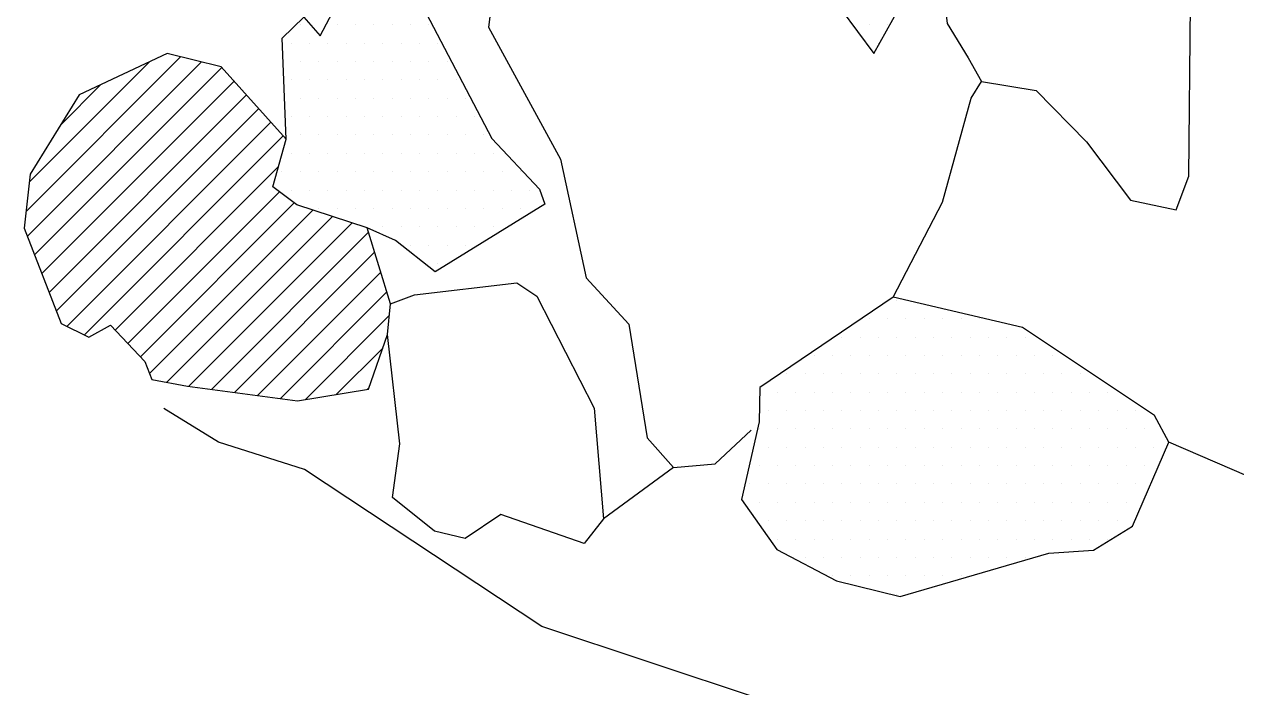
# Model space of a CAD drawing. Header units: metres. Extents: x -10 to 200, y -2090 to -1849.
# Drawn here: x -10.1 to 72.5, y -1985.1 to -1940 of the extents above; entities that cross this region are included whole.
import ezdxf

# ---------------------------------------------------------------- set-up
doc = ezdxf.new("R2010")
doc.units = ezdxf.units.M
doc.header["$LTSCALE"] = 25
doc.header["$MEASUREMENT"] = 0
doc.layers.get('0').update_dxf_attribs({"linetype": 'CONTINUOUS'})
for name, color, linetype in [('BEFUND', 1, 'CONTINUOUS'), ('FEUER', 1, 'CONTINUOUS'), ('STEINE', 4, 'CONTINUOUS'), ('STEINESCHRAFF', 4, 'CONTINUOUS')]:
    doc.layers.add(name, color=color, linetype=linetype)

# ---------------------------------------------------------------- blocks, each defined once
blk = doc.blocks.new('*X29')
at = {"color": 0}
for p, q in [((-9.931, -1952.707), (0.599, -1942.177)), ((-9.841, -1954.385), (2.016, -1942.527)), ((-9.716, -1950.724), (-1.496, -1942.504)), ((-9.348, -1955.66), (3.399, -1942.912)), ((-8.856, -1956.935), (4.238, -1943.842)), ((-8.363, -1958.21), (5.076, -1944.771)), ((-7.59, -1946.831), (-4.83, -1944.07)), ((-7.871, -1959.486), (5.915, -1945.7)), ((-7.148, -1960.531), (6.753, -1946.629)), ((-5.956, -1961.107), (7.591, -1947.559)), ((-3.858, -1960.776), (7.27, -1949.648)), ((-3, -1961.685), (7.321, -1951.364)), ((-2.141, -1962.594), (8.334, -1952.119)), ((-1.522, -1963.743), (9.61, -1952.612)), ((-0.341, -1964.33), (10.942, -1953.047)), ((1.155, -1964.602), (12.275, -1953.482)), ((2.715, -1964.809), (13.398, -1954.126)), ((4.276, -1965.017), (13.814, -1955.479)), ((5.836, -1965.224), (14.229, -1956.831)), ((7.396, -1965.432), (14.644, -1958.184)), ((9.097, -1965.499), (14.823, -1959.772)), ((11.203, -1965.16), (14.385, -1961.978)), ((13.31, -1964.821), (13.422, -1964.71))]:
    blk.add_line(p, q, dxfattribs=at)
blk = doc.blocks.new('*X36')
at = {"color": 0}
for p, q in [((8.75, -1940), (8.75, -1940)), ((11.25, -1940), (11.25, -1940)), ((12.5, -1940), (12.5, -1940)), ((13.75, -1940), (13.75, -1940)), ((15, -1940), (15, -1940)), ((16.25, -1940), (16.25, -1940)), ((17.5, -1940), (17.5, -1940)), ((47.5, -1940), (47.5, -1940)), ((48.75, -1940), (48.75, -1940)), ((8.125, -1941.25), (8.125, -1941.25)), ((9.375, -1941.25), (9.375, -1941.25)), ((10.625, -1941.25), (10.625, -1941.25)), ((11.875, -1941.25), (11.875, -1941.25)), ((13.125, -1941.25), (13.125, -1941.25)), ((14.375, -1941.25), (14.375, -1941.25)), ((15.625, -1941.25), (15.625, -1941.25)), ((16.875, -1941.25), (16.875, -1941.25)), ((18.125, -1941.25), (18.125, -1941.25)), ((48.125, -1941.25), (48.125, -1941.25)), ((8.75, -1942.5), (8.75, -1942.5)), ((10, -1942.5), (10, -1942.5)), ((11.25, -1942.5), (11.25, -1942.5)), ((12.5, -1942.5), (12.5, -1942.5)), ((13.75, -1942.5), (13.75, -1942.5)), ((15, -1942.5), (15, -1942.5)), ((16.25, -1942.5), (16.25, -1942.5)), ((17.5, -1942.5), (17.5, -1942.5)), ((18.75, -1942.5), (18.75, -1942.5)), ((8.125, -1943.75), (8.125, -1943.75)), ((9.375, -1943.75), (9.375, -1943.75)), ((10.625, -1943.75), (10.625, -1943.75)), ((11.875, -1943.75), (11.875, -1943.75)), ((13.125, -1943.75), (13.125, -1943.75)), ((14.375, -1943.75), (14.375, -1943.75)), ((15.625, -1943.75), (15.625, -1943.75)), ((16.875, -1943.75), (16.875, -1943.75)), ((18.125, -1943.75), (18.125, -1943.75)), ((19.375, -1943.75), (19.375, -1943.75)), ((8.75, -1945), (8.75, -1945)), ((10, -1945), (10, -1945)), ((11.25, -1945), (11.25, -1945)), ((12.5, -1945), (12.5, -1945)), ((13.75, -1945), (13.75, -1945)), ((15, -1945), (15, -1945)), ((16.25, -1945), (16.25, -1945)), ((17.5, -1945), (17.5, -1945)), ((18.75, -1945), (18.75, -1945)), ((20, -1945), (20, -1945)), ((8.125, -1946.25), (8.125, -1946.25)), ((9.375, -1946.25), (9.375, -1946.25)), ((10.625, -1946.25), (10.625, -1946.25)), ((11.875, -1946.25), (11.875, -1946.25)), ((13.125, -1946.25), (13.125, -1946.25)), ((14.375, -1946.25), (14.375, -1946.25)), ((15.625, -1946.25), (15.625, -1946.25)), ((16.875, -1946.25), (16.875, -1946.25)), ((18.125, -1946.25), (18.125, -1946.25)), ((19.375, -1946.25), (19.375, -1946.25)), ((20.625, -1946.25), (20.625, -1946.25)), ((8.75, -1947.5), (8.75, -1947.5)), ((10, -1947.5), (10, -1947.5)), ((11.25, -1947.5), (11.25, -1947.5)), ((12.5, -1947.5), (12.5, -1947.5)), ((13.75, -1947.5), (13.75, -1947.5)), ((15, -1947.5), (15, -1947.5)), ((16.25, -1947.5), (16.25, -1947.5)), ((17.5, -1947.5), (17.5, -1947.5)), ((18.75, -1947.5), (18.75, -1947.5)), ((20, -1947.5), (20, -1947.5)), ((21.25, -1947.5), (21.25, -1947.5)), ((8.125, -1948.75), (8.125, -1948.75)), ((9.375, -1948.75), (9.375, -1948.75)), ((10.625, -1948.75), (10.625, -1948.75)), ((11.875, -1948.75), (11.875, -1948.75)), ((13.125, -1948.75), (13.125, -1948.75)), ((14.375, -1948.75), (14.375, -1948.75)), ((15.625, -1948.75), (15.625, -1948.75)), ((16.875, -1948.75), (16.875, -1948.75)), ((18.125, -1948.75), (18.125, -1948.75)), ((19.375, -1948.75), (19.375, -1948.75)), ((20.625, -1948.75), (20.625, -1948.75)), ((21.875, -1948.75), (21.875, -1948.75)), ((7.5, -1950), (7.5, -1950)), ((8.75, -1950), (8.75, -1950)), ((10, -1950), (10, -1950)), ((11.25, -1950), (11.25, -1950)), ((12.5, -1950), (12.5, -1950)), ((13.75, -1950), (13.75, -1950)), ((15, -1950), (15, -1950)), ((16.25, -1950), (16.25, -1950)), ((17.5, -1950), (17.5, -1950)), ((18.75, -1950), (18.75, -1950)), ((20, -1950), (20, -1950)), ((21.25, -1950), (21.25, -1950)), ((22.5, -1950), (22.5, -1950)), ((23.75, -1950), (23.75, -1950)), ((8.125, -1951.25), (8.125, -1951.25)), ((9.375, -1951.25), (9.375, -1951.25)), ((10.625, -1951.25), (10.625, -1951.25)), ((11.875, -1951.25), (11.875, -1951.25)), ((13.125, -1951.25), (13.125, -1951.25)), ((14.375, -1951.25), (14.375, -1951.25)), ((15.625, -1951.25), (15.625, -1951.25)), ((16.875, -1951.25), (16.875, -1951.25)), ((18.125, -1951.25), (18.125, -1951.25)), ((19.375, -1951.25), (19.375, -1951.25)), ((20.625, -1951.25), (20.625, -1951.25)), ((21.875, -1951.25), (21.875, -1951.25)), ((23.125, -1951.25), (23.125, -1951.25)), ((24.375, -1951.25), (24.375, -1951.25)), ((10, -1952.5), (10, -1952.5)), ((11.25, -1952.5), (11.25, -1952.5)), ((12.5, -1952.5), (12.5, -1952.5)), ((13.75, -1952.5), (13.75, -1952.5)), ((15, -1952.5), (15, -1952.5)), ((16.25, -1952.5), (16.25, -1952.5)), ((17.5, -1952.5), (17.5, -1952.5)), ((18.75, -1952.5), (18.75, -1952.5)), ((20, -1952.5), (20, -1952.5)), ((21.25, -1952.5), (21.25, -1952.5)), ((22.5, -1952.5), (22.5, -1952.5)), ((23.75, -1952.5), (23.75, -1952.5)), ((13.125, -1953.75), (13.125, -1953.75)), ((14.375, -1953.75), (14.375, -1953.75)), ((15.625, -1953.75), (15.625, -1953.75)), ((16.875, -1953.75), (16.875, -1953.75)), ((18.125, -1953.75), (18.125, -1953.75)), ((19.375, -1953.75), (19.375, -1953.75)), ((20.625, -1953.75), (20.625, -1953.75)), ((21.875, -1953.75), (21.875, -1953.75)), ((16.25, -1955), (16.25, -1955)), ((17.5, -1955), (17.5, -1955)), ((18.75, -1955), (18.75, -1955)), ((20, -1955), (20, -1955)), ((18.125, -1956.25), (18.125, -1956.25)), ((49.375, -1958.75), (49.375, -1958.75)), ((47.5, -1960), (47.5, -1960)), ((48.75, -1960), (48.75, -1960)), ((50, -1960), (50, -1960)), ((51.25, -1960), (51.25, -1960)), ((52.5, -1960), (52.5, -1960)), ((53.75, -1960), (53.75, -1960)), ((55, -1960), (55, -1960)), ((45.625, -1961.25), (45.625, -1961.25)), ((46.875, -1961.25), (46.875, -1961.25)), ((48.125, -1961.25), (48.125, -1961.25)), ((49.375, -1961.25), (49.375, -1961.25)), ((50.625, -1961.25), (50.625, -1961.25)), ((51.875, -1961.25), (51.875, -1961.25)), ((53.125, -1961.25), (53.125, -1961.25)), ((54.375, -1961.25), (54.375, -1961.25)), ((55.625, -1961.25), (55.625, -1961.25)), ((56.875, -1961.25), (56.875, -1961.25)), ((58.125, -1961.25), (58.125, -1961.25)), ((43.75, -1962.5), (43.75, -1962.5)), ((45, -1962.5), (45, -1962.5)), ((46.25, -1962.5), (46.25, -1962.5)), ((47.5, -1962.5), (47.5, -1962.5)), ((48.75, -1962.5), (48.75, -1962.5)), ((50, -1962.5), (50, -1962.5)), ((51.25, -1962.5), (51.25, -1962.5)), ((52.5, -1962.5), (52.5, -1962.5)), ((53.75, -1962.5), (53.75, -1962.5)), ((55, -1962.5), (55, -1962.5)), ((56.25, -1962.5), (56.25, -1962.5)), ((57.5, -1962.5), (57.5, -1962.5)), ((58.75, -1962.5), (58.75, -1962.5)), ((60, -1962.5), (60, -1962.5)), ((41.875, -1963.75), (41.875, -1963.75)), ((43.125, -1963.75), (43.125, -1963.75)), ((44.375, -1963.75), (44.375, -1963.75)), ((45.625, -1963.75), (45.625, -1963.75)), ((46.875, -1963.75), (46.875, -1963.75)), ((48.125, -1963.75), (48.125, -1963.75)), ((49.375, -1963.75), (49.375, -1963.75)), ((50.625, -1963.75), (50.625, -1963.75)), ((51.875, -1963.75), (51.875, -1963.75)), ((53.125, -1963.75), (53.125, -1963.75)), ((54.375, -1963.75), (54.375, -1963.75)), ((55.625, -1963.75), (55.625, -1963.75)), ((56.875, -1963.75), (56.875, -1963.75)), ((58.125, -1963.75), (58.125, -1963.75)), ((59.375, -1963.75), (59.375, -1963.75)), ((60.625, -1963.75), (60.625, -1963.75)), ((61.875, -1963.75), (61.875, -1963.75)), ((41.25, -1965), (41.25, -1965)), ((42.5, -1965), (42.5, -1965)), ((43.75, -1965), (43.75, -1965)), ((45, -1965), (45, -1965)), ((46.25, -1965), (46.25, -1965)), ((47.5, -1965), (47.5, -1965)), ((48.75, -1965), (48.75, -1965)), ((50, -1965), (50, -1965)), ((51.25, -1965), (51.25, -1965)), ((52.5, -1965), (52.5, -1965)), ((53.75, -1965), (53.75, -1965)), ((55, -1965), (55, -1965)), ((56.25, -1965), (56.25, -1965)), ((57.5, -1965), (57.5, -1965)), ((58.75, -1965), (58.75, -1965)), ((60, -1965), (60, -1965)), ((61.25, -1965), (61.25, -1965)), ((62.5, -1965), (62.5, -1965)), ((63.75, -1965), (63.75, -1965)), ((40.625, -1966.25), (40.625, -1966.25)), ((41.875, -1966.25), (41.875, -1966.25)), ((43.125, -1966.25), (43.125, -1966.25)), ((44.375, -1966.25), (44.375, -1966.25)), ((45.625, -1966.25), (45.625, -1966.25)), ((46.875, -1966.25), (46.875, -1966.25)), ((48.125, -1966.25), (48.125, -1966.25)), ((49.375, -1966.25), (49.375, -1966.25)), ((50.625, -1966.25), (50.625, -1966.25)), ((51.875, -1966.25), (51.875, -1966.25)), ((53.125, -1966.25), (53.125, -1966.25)), ((54.375, -1966.25), (54.375, -1966.25)), ((55.625, -1966.25), (55.625, -1966.25)), ((56.875, -1966.25), (56.875, -1966.25)), ((58.125, -1966.25), (58.125, -1966.25)), ((59.375, -1966.25), (59.375, -1966.25)), ((60.625, -1966.25), (60.625, -1966.25)), ((61.875, -1966.25), (61.875, -1966.25)), ((63.125, -1966.25), (63.125, -1966.25)), ((64.375, -1966.25), (64.375, -1966.25)), ((65.625, -1966.25), (65.625, -1966.25)), ((40, -1967.5), (40, -1967.5)), ((41.25, -1967.5), (41.25, -1967.5)), ((42.5, -1967.5), (42.5, -1967.5)), ((43.75, -1967.5), (43.75, -1967.5)), ((45, -1967.5), (45, -1967.5)), ((46.25, -1967.5), (46.25, -1967.5)), ((47.5, -1967.5), (47.5, -1967.5)), ((48.75, -1967.5), (48.75, -1967.5)), ((50, -1967.5), (50, -1967.5)), ((51.25, -1967.5), (51.25, -1967.5)), ((52.5, -1967.5), (52.5, -1967.5)), ((53.75, -1967.5), (53.75, -1967.5)), ((55, -1967.5), (55, -1967.5)), ((56.25, -1967.5), (56.25, -1967.5)), ((57.5, -1967.5), (57.5, -1967.5)), ((58.75, -1967.5), (58.75, -1967.5)), ((60, -1967.5), (60, -1967.5)), ((61.25, -1967.5), (61.25, -1967.5)), ((62.5, -1967.5), (62.5, -1967.5)), ((63.75, -1967.5), (63.75, -1967.5)), ((65, -1967.5), (65, -1967.5)), ((66.25, -1967.5), (66.25, -1967.5)), ((40.625, -1968.75), (40.625, -1968.75)), ((41.875, -1968.75), (41.875, -1968.75)), ((43.125, -1968.75), (43.125, -1968.75)), ((44.375, -1968.75), (44.375, -1968.75)), ((45.625, -1968.75), (45.625, -1968.75)), ((46.875, -1968.75), (46.875, -1968.75)), ((48.125, -1968.75), (48.125, -1968.75)), ((49.375, -1968.75), (49.375, -1968.75)), ((50.625, -1968.75), (50.625, -1968.75)), ((51.875, -1968.75), (51.875, -1968.75)), ((53.125, -1968.75), (53.125, -1968.75)), ((54.375, -1968.75), (54.375, -1968.75)), ((55.625, -1968.75), (55.625, -1968.75)), ((56.875, -1968.75), (56.875, -1968.75)), ((58.125, -1968.75), (58.125, -1968.75)), ((59.375, -1968.75), (59.375, -1968.75)), ((60.625, -1968.75), (60.625, -1968.75)), ((61.875, -1968.75), (61.875, -1968.75)), ((63.125, -1968.75), (63.125, -1968.75)), ((64.375, -1968.75), (64.375, -1968.75)), ((65.625, -1968.75), (65.625, -1968.75)), ((66.875, -1968.75), (66.875, -1968.75)), ((40, -1970), (40, -1970)), ((41.25, -1970), (41.25, -1970)), ((42.5, -1970), (42.5, -1970)), ((43.75, -1970), (43.75, -1970)), ((45, -1970), (45, -1970)), ((46.25, -1970), (46.25, -1970)), ((47.5, -1970), (47.5, -1970)), ((48.75, -1970), (48.75, -1970)), ((50, -1970), (50, -1970)), ((51.25, -1970), (51.25, -1970)), ((52.5, -1970), (52.5, -1970)), ((53.75, -1970), (53.75, -1970)), ((55, -1970), (55, -1970)), ((56.25, -1970), (56.25, -1970)), ((57.5, -1970), (57.5, -1970)), ((58.75, -1970), (58.75, -1970)), ((60, -1970), (60, -1970)), ((61.25, -1970), (61.25, -1970)), ((62.5, -1970), (62.5, -1970)), ((63.75, -1970), (63.75, -1970)), ((65, -1970), (65, -1970)), ((66.25, -1970), (66.25, -1970)), ((39.375, -1971.25), (39.375, -1971.25)), ((40.625, -1971.25), (40.625, -1971.25)), ((41.875, -1971.25), (41.875, -1971.25)), ((43.125, -1971.25), (43.125, -1971.25)), ((44.375, -1971.25), (44.375, -1971.25)), ((45.625, -1971.25), (45.625, -1971.25)), ((46.875, -1971.25), (46.875, -1971.25)), ((48.125, -1971.25), (48.125, -1971.25)), ((49.375, -1971.25), (49.375, -1971.25)), ((50.625, -1971.25), (50.625, -1971.25)), ((51.875, -1971.25), (51.875, -1971.25)), ((53.125, -1971.25), (53.125, -1971.25)), ((54.375, -1971.25), (54.375, -1971.25)), ((55.625, -1971.25), (55.625, -1971.25)), ((56.875, -1971.25), (56.875, -1971.25)), ((58.125, -1971.25), (58.125, -1971.25)), ((59.375, -1971.25), (59.375, -1971.25)), ((60.625, -1971.25), (60.625, -1971.25)), ((61.875, -1971.25), (61.875, -1971.25)), ((63.125, -1971.25), (63.125, -1971.25)), ((64.375, -1971.25), (64.375, -1971.25)), ((65.625, -1971.25), (65.625, -1971.25)), ((40, -1972.5), (40, -1972.5)), ((41.25, -1972.5), (41.25, -1972.5)), ((42.5, -1972.5), (42.5, -1972.5)), ((43.75, -1972.5), (43.75, -1972.5)), ((45, -1972.5), (45, -1972.5)), ((46.25, -1972.5), (46.25, -1972.5)), ((47.5, -1972.5), (47.5, -1972.5)), ((48.75, -1972.5), (48.75, -1972.5)), ((50, -1972.5), (50, -1972.5)), ((51.25, -1972.5), (51.25, -1972.5)), ((52.5, -1972.5), (52.5, -1972.5)), ((53.75, -1972.5), (53.75, -1972.5)), ((55, -1972.5), (55, -1972.5)), ((56.25, -1972.5), (56.25, -1972.5)), ((57.5, -1972.5), (57.5, -1972.5)), ((58.75, -1972.5), (58.75, -1972.5)), ((60, -1972.5), (60, -1972.5)), ((61.25, -1972.5), (61.25, -1972.5)), ((62.5, -1972.5), (62.5, -1972.5)), ((63.75, -1972.5), (63.75, -1972.5)), ((65, -1972.5), (65, -1972.5)), ((40.625, -1973.75), (40.625, -1973.75)), ((41.875, -1973.75), (41.875, -1973.75)), ((43.125, -1973.75), (43.125, -1973.75)), ((44.375, -1973.75), (44.375, -1973.75)), ((45.625, -1973.75), (45.625, -1973.75)), ((46.875, -1973.75), (46.875, -1973.75)), ((48.125, -1973.75), (48.125, -1973.75)), ((49.375, -1973.75), (49.375, -1973.75)), ((50.625, -1973.75), (50.625, -1973.75)), ((51.875, -1973.75), (51.875, -1973.75)), ((53.125, -1973.75), (53.125, -1973.75)), ((54.375, -1973.75), (54.375, -1973.75)), ((55.625, -1973.75), (55.625, -1973.75)), ((56.875, -1973.75), (56.875, -1973.75)), ((58.125, -1973.75), (58.125, -1973.75)), ((59.375, -1973.75), (59.375, -1973.75)), ((60.625, -1973.75), (60.625, -1973.75)), ((61.875, -1973.75), (61.875, -1973.75)), ((63.125, -1973.75), (63.125, -1973.75)), ((64.375, -1973.75), (64.375, -1973.75)), ((41.25, -1975), (41.25, -1975)), ((42.5, -1975), (42.5, -1975)), ((43.75, -1975), (43.75, -1975)), ((45, -1975), (45, -1975)), ((46.25, -1975), (46.25, -1975)), ((47.5, -1975), (47.5, -1975)), ((48.75, -1975), (48.75, -1975)), ((50, -1975), (50, -1975)), ((51.25, -1975), (51.25, -1975)), ((52.5, -1975), (52.5, -1975)), ((53.75, -1975), (53.75, -1975)), ((55, -1975), (55, -1975)), ((56.25, -1975), (56.25, -1975)), ((57.5, -1975), (57.5, -1975)), ((58.75, -1975), (58.75, -1975)), ((60, -1975), (60, -1975)), ((61.25, -1975), (61.25, -1975)), ((62.5, -1975), (62.5, -1975)), ((63.75, -1975), (63.75, -1975)), ((43.125, -1976.25), (43.125, -1976.25)), ((44.375, -1976.25), (44.375, -1976.25)), ((45.625, -1976.25), (45.625, -1976.25)), ((46.875, -1976.25), (46.875, -1976.25)), ((48.125, -1976.25), (48.125, -1976.25)), ((49.375, -1976.25), (49.375, -1976.25)), ((50.625, -1976.25), (50.625, -1976.25)), ((51.875, -1976.25), (51.875, -1976.25)), ((53.125, -1976.25), (53.125, -1976.25)), ((54.375, -1976.25), (54.375, -1976.25)), ((55.625, -1976.25), (55.625, -1976.25)), ((56.875, -1976.25), (56.875, -1976.25)), ((58.125, -1976.25), (58.125, -1976.25)), ((45, -1977.5), (45, -1977.5)), ((46.25, -1977.5), (46.25, -1977.5)), ((47.5, -1977.5), (47.5, -1977.5)), ((48.75, -1977.5), (48.75, -1977.5)), ((50, -1977.5), (50, -1977.5)), ((51.25, -1977.5), (51.25, -1977.5)), ((52.5, -1977.5), (52.5, -1977.5)), ((53.75, -1977.5), (53.75, -1977.5)), ((49.375, -1978.75), (49.375, -1978.75))]:
    blk.add_line(p, q, dxfattribs=at)

msp = doc.modelspace()

# ---------------------------------------------------------------- linework, layer by layer
at = {"layer": 'BEFUND'}
for points in [[(73.236, -2002.287), (55.141, -1991.909), (39.96, -1985.848), (25.189, -1980.955), (9.027, -1970.266), (3.169, -1968.401), (-0.552, -1966.122)], [(144.193, -1993.02), (134.157, -1988.979), (132.476, -1988.322), (131.902, -1983.388), (129.098, -1981.565), (125.589, -1982.44), (123.362, -1986.314), (115.368, -1984.862), (99.125, -1980.941), (83.995, -1975.337), (67.895, -1968.413)], [(34.163, -1970.141), (29.391, -1973.615)]]:
    msp.add_lwpolyline(points, dxfattribs=at)
at = {"layer": 'STEINE'}
for points in [[(52.122, -1934.214), (52.8, -1939.911), (54.232, -1942.248), (55.152, -1943.874), (58.869, -1944.473), (62.288, -1947.974), (65.302, -1951.934), (68.408, -1952.587), (69.266, -1950.294), (69.384, -1938.59), (65.502, -1933.513), (62.223, -1925.839), (59.715, -1920.86)], [(45.827, -1921.97), (44.297, -1921.007), (42.79, -1927.627), (43.151, -1929.254), (42.251, -1934.447), (47.819, -1941.962), (52.122, -1934.214), (53.538, -1931.361), (52.104, -1928.108)], [(40.863, -1929.821), (29.367, -1931.228), (21.806, -1938.222), (21.557, -1940.156), (26.469, -1949.148), (28.223, -1957.234), (31.132, -1960.38), (32.376, -1968.111), (34.163, -1970.141), (37.012, -1969.878), (39.448, -1967.581)], [(7.515, -1940.91), (8.987, -1939.481), (10.11, -1940.75), (11.577, -1937.947), (14.781, -1937.225), (17.075, -1938.745), (21.783, -1947.737), (25.05, -1951.188), (25.409, -1952.205), (17.943, -1956.806), (15.24, -1954.677), (13.303, -1953.818), (8.516, -1952.255), (6.884, -1951.038), (7.79, -1947.779), (7.515, -1940.91)], [(7.79, -1947.779), (3.348, -1942.856), (-0.318, -1941.951), (-6.314, -1944.767), (-9.657, -1950.171), (-10.053, -1953.836), (-7.54, -1960.342), (-5.655, -1961.252), (-4.182, -1960.434), (-1.834, -1962.92), (-1.372, -1964.14), (1.072, -1964.591), (8.555, -1965.586), (13.387, -1964.809), (14.699, -1961.09), (14.896, -1959.003), (13.303, -1953.818)], [(49.14, -1958.546), (52.48, -1952.074), (54.443, -1944.995), (55.152, -1943.874)], [(14.896, -1959.003), (16.523, -1958.388), (23.491, -1957.553), (24.868, -1958.465), (28.758, -1966.086), (29.391, -1973.615), (28.072, -1975.299), (22.418, -1973.331), (19.981, -1974.966), (17.893, -1974.464), (15.037, -1972.182), (15.535, -1968.517), (14.699, -1961.09)], [(49.14, -1958.546), (49.14, -1958.546), (40.05, -1964.679), (40.006, -1967.02), (38.8, -1972.316), (41.202, -1975.718), (45.279, -1977.843), (49.607, -1978.899), (59.725, -1975.968), (62.777, -1975.756), (65.419, -1974.12), (67.895, -1968.413), (66.923, -1966.584), (57.949, -1960.606), (49.14, -1958.546)]]:
    msp.add_lwpolyline(points, dxfattribs=at)

# ---------------------------------------------------------------- block references
at = {"layer": 'FEUER'}
msp.add_blockref('*X29', (0, 0), dxfattribs=at)
at = {"layer": 'STEINESCHRAFF'}
msp.add_blockref('*X36', (0, 0), dxfattribs=at)

doc.saveas('drawing.dxf')
